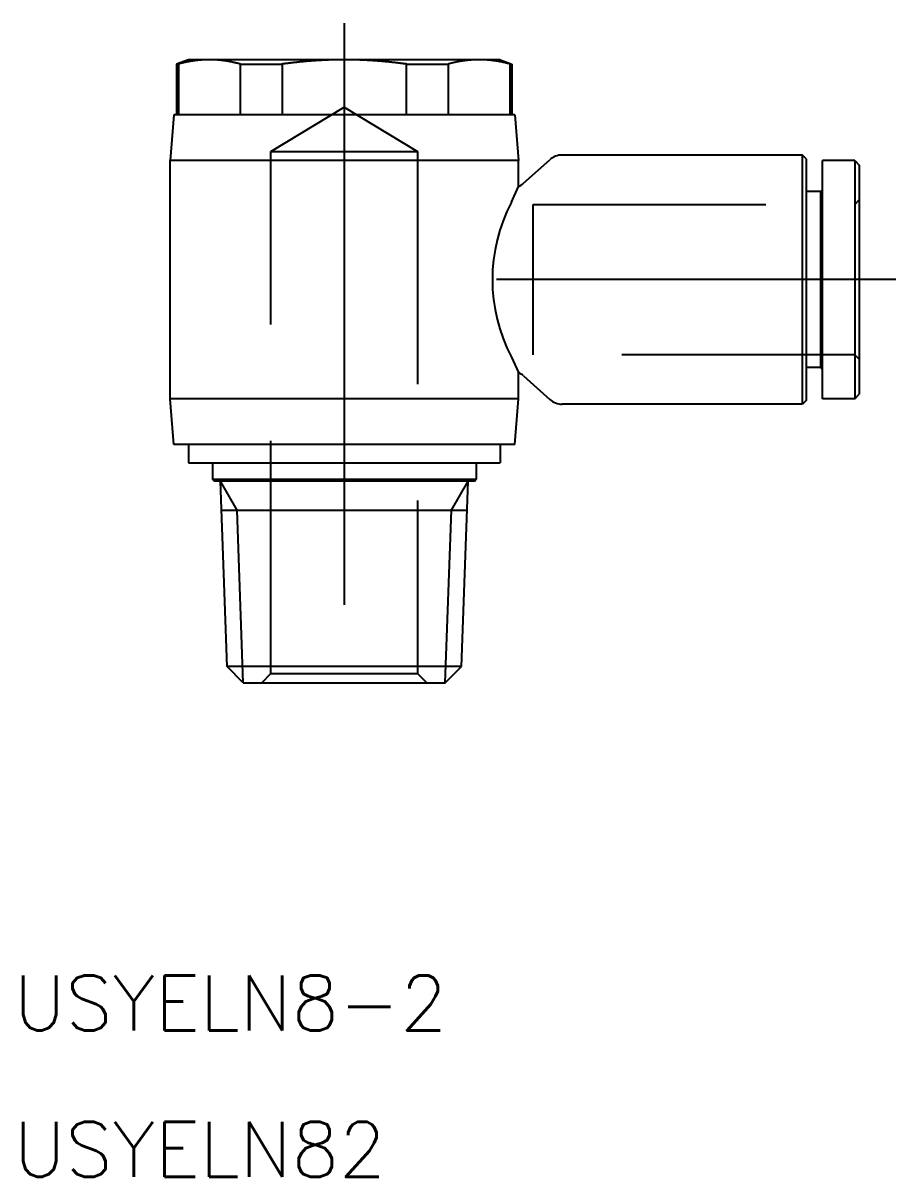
# Model space of a CAD drawing. Extents: x -45.6 to 35.4, y -49 to 14.
# Drawn here: x -45.6 to 2, y -49 to 14 of the extents above; entities that cross this region are included whole.
import ezdxf

# ---------------------------------------------------------------- set-up
doc = ezdxf.new("R2010")
doc.units = 0
doc.linetypes.add('CENTER', pattern=[50.8, 31.75, -6.35, 6.35, -6.35])
doc.linetypes.add('DASHED', pattern=[19.05, 12.7, -6.35])
doc.layers.get('0').update_dxf_attribs({"linetype": 'CONTINUOUS'})
doc.layers.add('CENTER', color=1, linetype='CENTER')
doc.styles.get("Standard").update_dxf_attribs({"font": 'txt.shx', "height": 3, "bigfont": 'bigfont.shx'})

msp = doc.modelspace()

# ---------------------------------------------------------------- linework, layer by layer
at = {"color": 7, "linetype": 'CONTINUOUS'}
for p, q in [((-36.6, 12), (-37.25, 11.763)), ((-35.461, 12), (-36.6, 12)), ((-28.1, 12), (-35.461, 12)), ((-20.739, 12), (-28.1, 12)), ((-19.6, 12), (-20.739, 12)), ((-19.6, 12), (-18.95, 11.763)), ((-37.25, 11.763), (-37.25, 9)), ((-37.25, 11.763), (-37.155, 11.763)), ((-37.155, 11.763), (-37.155, 9)), ((-33.768, 11.763), (-31.487, 11.763)), ((-33.768, 9), (-33.768, 11.763)), ((-31.487, 11.763), (-31.487, 9)), ((-24.713, 9), (-24.713, 11.763)), ((-24.713, 11.763), (-22.432, 11.763)), ((-22.432, 11.763), (-22.432, 9)), ((-19.045, 9), (-19.045, 11.763)), ((-19.045, 11.763), (-18.95, 11.763)), ((-18.95, 11.763), (-18.95, 9)), ((-37.4, 9), (-37.6, 6.5)), ((-18.8, 9), (-37.4, 9)), ((-18.8, 9), (-18.6, 6.5)), ((-37.6, -6.5), (-37.6, 6.5)), ((-18.6, 6.5), (-37.6, 6.5)), ((-18.6, 5.077), (-18.6, 6.5)), ((-18.315, 5.257), (-16.885, 6.543)), ((-3.1, 6.8), (-16.216, 6.8)), ((-3.1, -6.8), (-3.1, 6.8)), ((-2.9, 6.6), (-3.1, 6.8)), ((-2.9, 6.6), (-2.9, -6.6)), ((-2, -6.5), (-2, 6.5)), ((-0.25, 6.5), (-2, 6.5)), ((-0.25, 6.5), (-0.25, -6.5)), ((-0.25, 6.5), (0, 6.25)), ((0, 6.25), (0, -6.25)), ((-18.983, 4.225), (-18.599, 5.076)), ((-2.1, 4.8), (-2.9, 4.8)), ((-2.1, 4.8), (-2, 4.9)), ((-2.1, -4.8), (-2.1, 4.8)), ((-18.983, -4.225), (-18.599, -5.076)), ((-2.1, -4.8), (-2.9, -4.8)), ((-2.1, -4.8), (-2, -4.9)), ((-18.6, -6.5), (-18.6, -5.077)), ((-18.315, -5.257), (-16.885, -6.543)), ((-0.25, -6.5), (0, -6.25)), ((-18.6, -6.5), (-37.6, -6.5)), ((-37.4, -9), (-37.6, -6.5)), ((-18.8, -9), (-18.6, -6.5)), ((-3.1, -6.8), (-16.216, -6.8)), ((-2.9, -6.6), (-3.1, -6.8)), ((-0.25, -6.5), (-2, -6.5)), ((-18.8, -9), (-37.4, -9)), ((-36.6, -9), (-36.6, -10)), ((-19.6, -9), (-19.6, -10)), ((-36.6, -10), (-19.6, -10)), ((-35.3, -10), (-35.3, -10.9)), ((-20.9, -10), (-20.9, -10.9)), ((-35.3, -10.9), (-20.9, -10.9)), ((-35.2, -11), (-35.3, -10.9)), ((-21, -11), (-35.2, -11)), ((-34.5, -21.113), (-34.853, -11)), ((-21.7, -21.113), (-21.347, -11)), ((-21, -11), (-20.9, -10.9)), ((-34.798, -12.578), (-21.402, -12.578)), ((-21.7, -21.113), (-34.5, -21.113)), ((-33.613, -22), (-34.5, -21.113)), ((-22.587, -22), (-21.7, -21.113)), ((-33.613, -22), (-22.587, -22))]:
    msp.add_line(p, q, dxfattribs=at)
at = {"color": 3, "linetype": 'DASHED'}
for p, q in [((-32.1, 7), (-28.1, 9.403)), ((-28.1, 9.403), (-24.1, 7)), ((-32.1, -21.5), (-32.1, 7)), ((-32.1, 7), (-24.1, 7)), ((-24.1, 7), (-24.1, -21.5)), ((-17.8, 4.1), (-0.25, 4.1)), ((-17.8, -4.1), (-17.8, 4.1)), ((-0.25, 4.1), (0, 4.35)), ((-0.25, -4.1), (-17.8, -4.1)), ((0, -4.35), (-0.25, -4.1)), ((-32.6, -22), (-32.1, -21.5)), ((-32.1, -21.5), (-24.1, -21.5)), ((-24.1, -21.5), (-23.6, -22))]:
    msp.add_line(p, q, dxfattribs=at)
at = {"color": 3, "linetype": 'CONTINUOUS'}
for p, q in [((-33.942, -12.578), (-34.853, -11)), ((-22.258, -12.578), (-21.347, -11)), ((-33.613, -22), (-33.942, -12.578)), ((-22.587, -22), (-22.258, -12.578))]:
    msp.add_line(p, q, dxfattribs=at)
at = {"color": 7}
for points in [[(-35.461, 12, 0), (-35.479, 12, 0), (-35.496, 12, 0), (-35.514, 12, 0), (-35.531, 12, 0), (-35.549, 11.999, 0), (-35.566, 11.999, 0), (-35.584, 11.999, 0), (-35.601, 11.998, 0), (-35.618, 11.998, 0), (-35.636, 11.997, 0), (-35.653, 11.997, 0), (-35.671, 11.996, 0), (-35.688, 11.996, 0), (-35.706, 11.995, 0), (-35.723, 11.994, 0), (-35.741, 11.993, 0), (-35.758, 11.992, 0), (-35.775, 11.992, 0), (-35.793, 11.991, 0), (-35.81, 11.99, 0), (-35.828, 11.989, 0), (-35.845, 11.987, 0), (-35.863, 11.986, 0), (-35.88, 11.985, 0), (-35.898, 11.984, 0), (-35.915, 11.982, 0), (-35.932, 11.981, 0), (-35.95, 11.98, 0), (-35.968, 11.978, 0), (-35.985, 11.977, 0), (-36.002, 11.975, 0), (-36.02, 11.973, 0), (-36.037, 11.972, 0), (-36.055, 11.97, 0), (-36.072, 11.968, 0), (-36.09, 11.966, 0), (-36.108, 11.964, 0), (-36.125, 11.963, 0), (-36.143, 11.96, 0), (-36.16, 11.958, 0), (-36.178, 11.956, 0), (-36.195, 11.954, 0), (-36.213, 11.952, 0), (-36.23, 11.95, 0), (-36.248, 11.947, 0), (-36.266, 11.945, 0), (-36.283, 11.943, 0), (-36.301, 11.94, 0), (-36.319, 11.938, 0), (-36.336, 11.935, 0), (-36.354, 11.932, 0), (-36.372, 11.93, 0), (-36.39, 11.927, 0), (-36.407, 11.924, 0), (-36.425, 11.921, 0), (-36.443, 11.918, 0), (-36.461, 11.916, 0), (-36.478, 11.913, 0), (-36.496, 11.91, 0), (-36.514, 11.906, 0), (-36.532, 11.903, 0), (-36.55, 11.9, 0), (-36.568, 11.897, 0), (-36.586, 11.893, 0), (-36.604, 11.89, 0), (-36.622, 11.887, 0), (-36.64, 11.883, 0), (-36.658, 11.88, 0), (-36.676, 11.876, 0), (-36.694, 11.873, 0), (-36.712, 11.869, 0), (-36.73, 11.865, 0), (-36.748, 11.861, 0), (-36.767, 11.857, 0), (-36.785, 11.854, 0), (-36.803, 11.85, 0), (-36.821, 11.845, 0), (-36.839, 11.841, 0), (-36.858, 11.837, 0), (-36.876, 11.833, 0), (-36.894, 11.829, 0), (-36.913, 11.825, 0), (-36.931, 11.82, 0), (-36.95, 11.816, 0), (-36.968, 11.811, 0), (-36.987, 11.807, 0), (-37.005, 11.802, 0), (-37.024, 11.797, 0), (-37.042, 11.793, 0), (-37.061, 11.788, 0), (-37.08, 11.783, 0), (-37.098, 11.778, 0), (-37.117, 11.774, 0), (-37.136, 11.768, 0), (-37.155, 11.763, 0)], [(-33.768, 11.763, 0), (-33.786, 11.768, 0), (-33.805, 11.774, 0), (-33.824, 11.778, 0), (-33.843, 11.783, 0), (-33.861, 11.788, 0), (-33.88, 11.793, 0), (-33.899, 11.797, 0), (-33.917, 11.802, 0), (-33.936, 11.807, 0), (-33.954, 11.811, 0), (-33.973, 11.816, 0), (-33.991, 11.82, 0), (-34.01, 11.825, 0), (-34.028, 11.829, 0), (-34.046, 11.833, 0), (-34.065, 11.837, 0), (-34.083, 11.841, 0), (-34.101, 11.845, 0), (-34.12, 11.85, 0), (-34.138, 11.854, 0), (-34.156, 11.857, 0), (-34.174, 11.861, 0), (-34.192, 11.865, 0), (-34.21, 11.869, 0), (-34.228, 11.873, 0), (-34.247, 11.876, 0), (-34.265, 11.88, 0), (-34.283, 11.883, 0), (-34.301, 11.887, 0), (-34.319, 11.89, 0), (-34.337, 11.893, 0), (-34.355, 11.897, 0), (-34.372, 11.9, 0), (-34.39, 11.903, 0), (-34.408, 11.906, 0), (-34.426, 11.91, 0), (-34.444, 11.913, 0), (-34.462, 11.916, 0), (-34.48, 11.918, 0), (-34.497, 11.921, 0), (-34.515, 11.924, 0), (-34.533, 11.927, 0), (-34.551, 11.93, 0), (-34.568, 11.932, 0), (-34.586, 11.935, 0), (-34.604, 11.938, 0), (-34.621, 11.94, 0), (-34.639, 11.943, 0), (-34.657, 11.945, 0), (-34.674, 11.947, 0), (-34.692, 11.95, 0), (-34.709, 11.952, 0), (-34.727, 11.954, 0), (-34.745, 11.956, 0), (-34.762, 11.958, 0), (-34.78, 11.96, 0), (-34.797, 11.963, 0), (-34.815, 11.964, 0), (-34.833, 11.966, 0), (-34.85, 11.968, 0), (-34.867, 11.97, 0), (-34.885, 11.972, 0), (-34.903, 11.973, 0), (-34.92, 11.975, 0), (-34.938, 11.977, 0), (-34.955, 11.978, 0), (-34.972, 11.98, 0), (-34.99, 11.981, 0), (-35.007, 11.982, 0), (-35.025, 11.984, 0), (-35.042, 11.985, 0), (-35.06, 11.986, 0), (-35.077, 11.987, 0), (-35.095, 11.989, 0), (-35.112, 11.99, 0), (-35.13, 11.991, 0), (-35.147, 11.992, 0), (-35.164, 11.992, 0), (-35.182, 11.993, 0), (-35.199, 11.994, 0), (-35.217, 11.995, 0), (-35.234, 11.996, 0), (-35.252, 11.996, 0), (-35.269, 11.997, 0), (-35.286, 11.997, 0), (-35.304, 11.998, 0), (-35.321, 11.998, 0), (-35.339, 11.999, 0), (-35.356, 11.999, 0), (-35.374, 11.999, 0), (-35.391, 12, 0), (-35.409, 12, 0), (-35.426, 12, 0), (-35.444, 12, 0), (-35.461, 12, 0)], [(-28.1, 12, 0), (-28.135, 12, 0), (-28.17, 12, 0), (-28.205, 12, 0), (-28.24, 12, 0), (-28.275, 11.999, 0), (-28.31, 11.999, 0), (-28.345, 11.999, 0), (-28.38, 11.998, 0), (-28.415, 11.998, 0), (-28.449, 11.997, 0), (-28.484, 11.997, 0), (-28.519, 11.996, 0), (-28.554, 11.996, 0), (-28.589, 11.995, 0), (-28.624, 11.994, 0), (-28.659, 11.993, 0), (-28.694, 11.992, 0), (-28.728, 11.992, 0), (-28.763, 11.991, 0), (-28.798, 11.99, 0), (-28.833, 11.989, 0), (-28.868, 11.987, 0), (-28.903, 11.986, 0), (-28.938, 11.985, 0), (-28.973, 11.984, 0), (-29.008, 11.982, 0), (-29.043, 11.981, 0), (-29.078, 11.98, 0), (-29.113, 11.978, 0), (-29.147, 11.977, 0), (-29.182, 11.975, 0), (-29.217, 11.973, 0), (-29.252, 11.972, 0), (-29.287, 11.97, 0), (-29.323, 11.968, 0), (-29.358, 11.966, 0), (-29.393, 11.964, 0), (-29.428, 11.963, 0), (-29.463, 11.96, 0), (-29.498, 11.958, 0), (-29.533, 11.956, 0), (-29.568, 11.954, 0), (-29.603, 11.952, 0), (-29.639, 11.95, 0), (-29.674, 11.947, 0), (-29.709, 11.945, 0), (-29.744, 11.943, 0), (-29.78, 11.94, 0), (-29.815, 11.938, 0), (-29.851, 11.935, 0), (-29.886, 11.932, 0), (-29.921, 11.93, 0), (-29.957, 11.927, 0), (-29.992, 11.924, 0), (-30.028, 11.921, 0), (-30.063, 11.918, 0), (-30.099, 11.916, 0), (-30.135, 11.913, 0), (-30.17, 11.91, 0), (-30.206, 11.906, 0), (-30.242, 11.903, 0), (-30.278, 11.9, 0), (-30.313, 11.897, 0), (-30.349, 11.893, 0), (-30.385, 11.89, 0), (-30.421, 11.887, 0), (-30.457, 11.883, 0), (-30.493, 11.88, 0), (-30.529, 11.876, 0), (-30.565, 11.873, 0), (-30.602, 11.869, 0), (-30.638, 11.865, 0), (-30.674, 11.861, 0), (-30.71, 11.857, 0), (-30.747, 11.854, 0), (-30.783, 11.85, 0), (-30.82, 11.845, 0), (-30.856, 11.841, 0), (-30.893, 11.837, 0), (-30.93, 11.833, 0), (-30.966, 11.829, 0), (-31.003, 11.825, 0), (-31.04, 11.82, 0), (-31.077, 11.816, 0), (-31.114, 11.811, 0), (-31.151, 11.807, 0), (-31.188, 11.802, 0), (-31.225, 11.797, 0), (-31.262, 11.793, 0), (-31.3, 11.788, 0), (-31.337, 11.783, 0), (-31.374, 11.778, 0), (-31.412, 11.774, 0), (-31.45, 11.768, 0), (-31.487, 11.763, 0)], [(-24.713, 11.763, 0), (-24.75, 11.768, 0), (-24.788, 11.774, 0), (-24.826, 11.778, 0), (-24.863, 11.783, 0), (-24.9, 11.788, 0), (-24.938, 11.793, 0), (-24.975, 11.797, 0), (-25.012, 11.802, 0), (-25.049, 11.807, 0), (-25.086, 11.811, 0), (-25.123, 11.816, 0), (-25.16, 11.82, 0), (-25.197, 11.825, 0), (-25.234, 11.829, 0), (-25.27, 11.833, 0), (-25.307, 11.837, 0), (-25.344, 11.841, 0), (-25.38, 11.845, 0), (-25.417, 11.85, 0), (-25.453, 11.854, 0), (-25.489, 11.857, 0), (-25.526, 11.861, 0), (-25.562, 11.865, 0), (-25.598, 11.869, 0), (-25.635, 11.873, 0), (-25.671, 11.876, 0), (-25.707, 11.88, 0), (-25.743, 11.883, 0), (-25.779, 11.887, 0), (-25.815, 11.89, 0), (-25.851, 11.893, 0), (-25.887, 11.897, 0), (-25.922, 11.9, 0), (-25.958, 11.903, 0), (-25.994, 11.906, 0), (-26.03, 11.91, 0), (-26.065, 11.913, 0), (-26.101, 11.916, 0), (-26.137, 11.918, 0), (-26.172, 11.921, 0), (-26.208, 11.924, 0), (-26.243, 11.927, 0), (-26.279, 11.93, 0), (-26.314, 11.932, 0), (-26.349, 11.935, 0), (-26.385, 11.938, 0), (-26.42, 11.94, 0), (-26.456, 11.943, 0), (-26.491, 11.945, 0), (-26.526, 11.947, 0), (-26.561, 11.95, 0), (-26.597, 11.952, 0), (-26.632, 11.954, 0), (-26.667, 11.956, 0), (-26.702, 11.958, 0), (-26.737, 11.96, 0), (-26.772, 11.963, 0), (-26.807, 11.964, 0), (-26.843, 11.966, 0), (-26.878, 11.968, 0), (-26.913, 11.97, 0), (-26.948, 11.972, 0), (-26.983, 11.973, 0), (-27.018, 11.975, 0), (-27.053, 11.977, 0), (-27.087, 11.978, 0), (-27.122, 11.98, 0), (-27.157, 11.981, 0), (-27.192, 11.982, 0), (-27.227, 11.984, 0), (-27.262, 11.985, 0), (-27.297, 11.986, 0), (-27.332, 11.987, 0), (-27.367, 11.989, 0), (-27.402, 11.99, 0), (-27.437, 11.991, 0), (-27.472, 11.992, 0), (-27.506, 11.992, 0), (-27.541, 11.993, 0), (-27.576, 11.994, 0), (-27.611, 11.995, 0), (-27.646, 11.996, 0), (-27.681, 11.996, 0), (-27.716, 11.997, 0), (-27.751, 11.997, 0), (-27.785, 11.998, 0), (-27.82, 11.998, 0), (-27.855, 11.999, 0), (-27.89, 11.999, 0), (-27.925, 11.999, 0), (-27.96, 12, 0), (-27.995, 12, 0), (-28.03, 12, 0), (-28.065, 12, 0), (-28.1, 12, 0)], [(-20.739, 12, 0), (-20.756, 12, 0), (-20.774, 12, 0), (-20.791, 12, 0), (-20.809, 12, 0), (-20.826, 11.999, 0), (-20.844, 11.999, 0), (-20.861, 11.999, 0), (-20.879, 11.998, 0), (-20.896, 11.998, 0), (-20.913, 11.997, 0), (-20.931, 11.997, 0), (-20.948, 11.996, 0), (-20.966, 11.996, 0), (-20.983, 11.995, 0), (-21.001, 11.994, 0), (-21.018, 11.993, 0), (-21.036, 11.992, 0), (-21.053, 11.992, 0), (-21.07, 11.991, 0), (-21.088, 11.99, 0), (-21.105, 11.989, 0), (-21.123, 11.987, 0), (-21.14, 11.986, 0), (-21.158, 11.985, 0), (-21.175, 11.984, 0), (-21.193, 11.982, 0), (-21.21, 11.981, 0), (-21.227, 11.98, 0), (-21.245, 11.978, 0), (-21.262, 11.977, 0), (-21.28, 11.975, 0), (-21.297, 11.973, 0), (-21.315, 11.972, 0), (-21.332, 11.97, 0), (-21.35, 11.968, 0), (-21.367, 11.966, 0), (-21.385, 11.964, 0), (-21.403, 11.963, 0), (-21.42, 11.96, 0), (-21.438, 11.958, 0), (-21.455, 11.956, 0), (-21.473, 11.954, 0), (-21.491, 11.952, 0), (-21.508, 11.95, 0), (-21.526, 11.947, 0), (-21.543, 11.945, 0), (-21.561, 11.943, 0), (-21.579, 11.94, 0), (-21.596, 11.938, 0), (-21.614, 11.935, 0), (-21.632, 11.932, 0), (-21.649, 11.93, 0), (-21.667, 11.927, 0), (-21.685, 11.924, 0), (-21.703, 11.921, 0), (-21.721, 11.918, 0), (-21.738, 11.916, 0), (-21.756, 11.913, 0), (-21.774, 11.91, 0), (-21.792, 11.906, 0), (-21.81, 11.903, 0), (-21.828, 11.9, 0), (-21.846, 11.897, 0), (-21.863, 11.893, 0), (-21.881, 11.89, 0), (-21.899, 11.887, 0), (-21.917, 11.883, 0), (-21.935, 11.88, 0), (-21.953, 11.876, 0), (-21.971, 11.873, 0), (-21.99, 11.869, 0), (-22.008, 11.865, 0), (-22.026, 11.861, 0), (-22.044, 11.857, 0), (-22.062, 11.854, 0), (-22.081, 11.85, 0), (-22.099, 11.845, 0), (-22.117, 11.841, 0), (-22.135, 11.837, 0), (-22.154, 11.833, 0), (-22.172, 11.829, 0), (-22.19, 11.825, 0), (-22.209, 11.82, 0), (-22.227, 11.816, 0), (-22.246, 11.811, 0), (-22.264, 11.807, 0), (-22.283, 11.802, 0), (-22.301, 11.797, 0), (-22.32, 11.793, 0), (-22.339, 11.788, 0), (-22.357, 11.783, 0), (-22.376, 11.778, 0), (-22.395, 11.774, 0), (-22.413, 11.768, 0), (-22.432, 11.763, 0)], [(-19.045, 11.763, 0), (-19.064, 11.768, 0), (-19.083, 11.774, 0), (-19.102, 11.778, 0), (-19.12, 11.783, 0), (-19.139, 11.788, 0), (-19.158, 11.793, 0), (-19.176, 11.797, 0), (-19.195, 11.802, 0), (-19.213, 11.807, 0), (-19.232, 11.811, 0), (-19.25, 11.816, 0), (-19.269, 11.82, 0), (-19.287, 11.825, 0), (-19.306, 11.829, 0), (-19.324, 11.833, 0), (-19.342, 11.837, 0), (-19.361, 11.841, 0), (-19.379, 11.845, 0), (-19.397, 11.85, 0), (-19.415, 11.854, 0), (-19.433, 11.857, 0), (-19.452, 11.861, 0), (-19.47, 11.865, 0), (-19.488, 11.869, 0), (-19.506, 11.873, 0), (-19.524, 11.876, 0), (-19.542, 11.88, 0), (-19.56, 11.883, 0), (-19.578, 11.887, 0), (-19.596, 11.89, 0), (-19.614, 11.893, 0), (-19.632, 11.897, 0), (-19.65, 11.9, 0), (-19.668, 11.903, 0), (-19.686, 11.906, 0), (-19.704, 11.91, 0), (-19.721, 11.913, 0), (-19.739, 11.916, 0), (-19.757, 11.918, 0), (-19.775, 11.921, 0), (-19.793, 11.924, 0), (-19.81, 11.927, 0), (-19.828, 11.93, 0), (-19.846, 11.932, 0), (-19.864, 11.935, 0), (-19.881, 11.938, 0), (-19.899, 11.94, 0), (-19.917, 11.943, 0), (-19.934, 11.945, 0), (-19.952, 11.947, 0), (-19.97, 11.95, 0), (-19.987, 11.952, 0), (-20.005, 11.954, 0), (-20.022, 11.956, 0), (-20.04, 11.958, 0), (-20.057, 11.96, 0), (-20.075, 11.963, 0), (-20.093, 11.964, 0), (-20.11, 11.966, 0), (-20.128, 11.968, 0), (-20.145, 11.97, 0), (-20.163, 11.972, 0), (-20.18, 11.973, 0), (-20.198, 11.975, 0), (-20.215, 11.977, 0), (-20.233, 11.978, 0), (-20.25, 11.98, 0), (-20.267, 11.981, 0), (-20.285, 11.982, 0), (-20.302, 11.984, 0), (-20.32, 11.985, 0), (-20.337, 11.986, 0), (-20.355, 11.987, 0), (-20.372, 11.989, 0), (-20.39, 11.99, 0), (-20.407, 11.991, 0), (-20.425, 11.992, 0), (-20.442, 11.992, 0), (-20.459, 11.993, 0), (-20.477, 11.994, 0), (-20.494, 11.995, 0), (-20.512, 11.996, 0), (-20.529, 11.996, 0), (-20.547, 11.997, 0), (-20.564, 11.997, 0), (-20.582, 11.998, 0), (-20.599, 11.998, 0), (-20.616, 11.999, 0), (-20.634, 11.999, 0), (-20.651, 11.999, 0), (-20.669, 12, 0), (-20.686, 12, 0), (-20.704, 12, 0), (-20.721, 12, 0), (-20.739, 12, 0)]]:
    msp.add_polyline3d(points, dxfattribs=at)
at = {"color": 7, "linetype": 'CONTINUOUS'}
for centre, radius, start, end in [((-16.216, 5.8), 1, 90, 131.98721), ((-18.984, 6), 1, 292.56529, 311.98721), ((-10.906, 0), 9.116, 152.38483, 207.61517), ((-18.984, -6), 1, 48.01279, 67.43471), ((-16.216, -5.8), 1, 228.01279, 270)]:
    msp.add_arc(centre, radius, start, end, dxfattribs=at)
at = {"layer": 'CENTER', "color": 1, "linetype": 'CENTER'}
for p, q in [((-28.1, 14), (-28.1, -24)), ((2, 0), (-19.8, 0))]:
    msp.add_line(p, q, dxfattribs=at)

# ---------------------------------------------------------------- texts
at = {"color": 7, "linetype": 'CONTINUOUS'}
for s, p in [('USYELN8-2', (-46.142, -40.971)), ('USYELN82', (-46.142, -48.971))]:
    msp.add_text(s, height=3, dxfattribs=at).set_placement(p)

doc.saveas('drawing.dxf')
